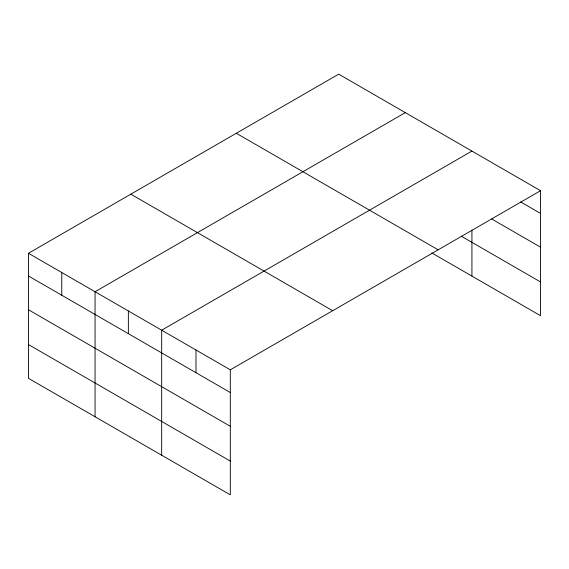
<?xml version="1.0" encoding="UTF-8"?>
<svg xmlns="http://www.w3.org/2000/svg" width="569" height="569" viewBox="0 0 569 569"><rect width="100%" height="100%" fill="white"/><g stroke="black" fill="none" stroke-linecap="round" stroke-linejoin="round"><path stroke-width="0.85" d="M28.45 253.283L230.303 369.822L230.303 494.838L28.45 378.3L28.45 253.283L338.697 74.162L540.55 190.7L540.55 315.717L431.8 252.928M405.313 112.619L95.059 291.741L95.059 416.757M471.921 151.077L161.674 330.198L161.674 455.214M230.303 369.822L540.55 190.7M520.72 201.974L540.55 213.418M491.744 219.001L540.55 247.174M461.324 236.213L540.55 281.954M236.32 133.274L438.166 249.812M130.834 194.178L332.68 310.717M28.45 276.001L230.303 392.539M28.45 309.756L230.303 426.295M28.45 344.537L230.303 461.075M471.921 230.161L471.921 276.093M195.985 350.013L195.985 372.723M128.366 310.973L128.366 333.69M61.758 272.515L61.758 295.233"/></g></svg>
